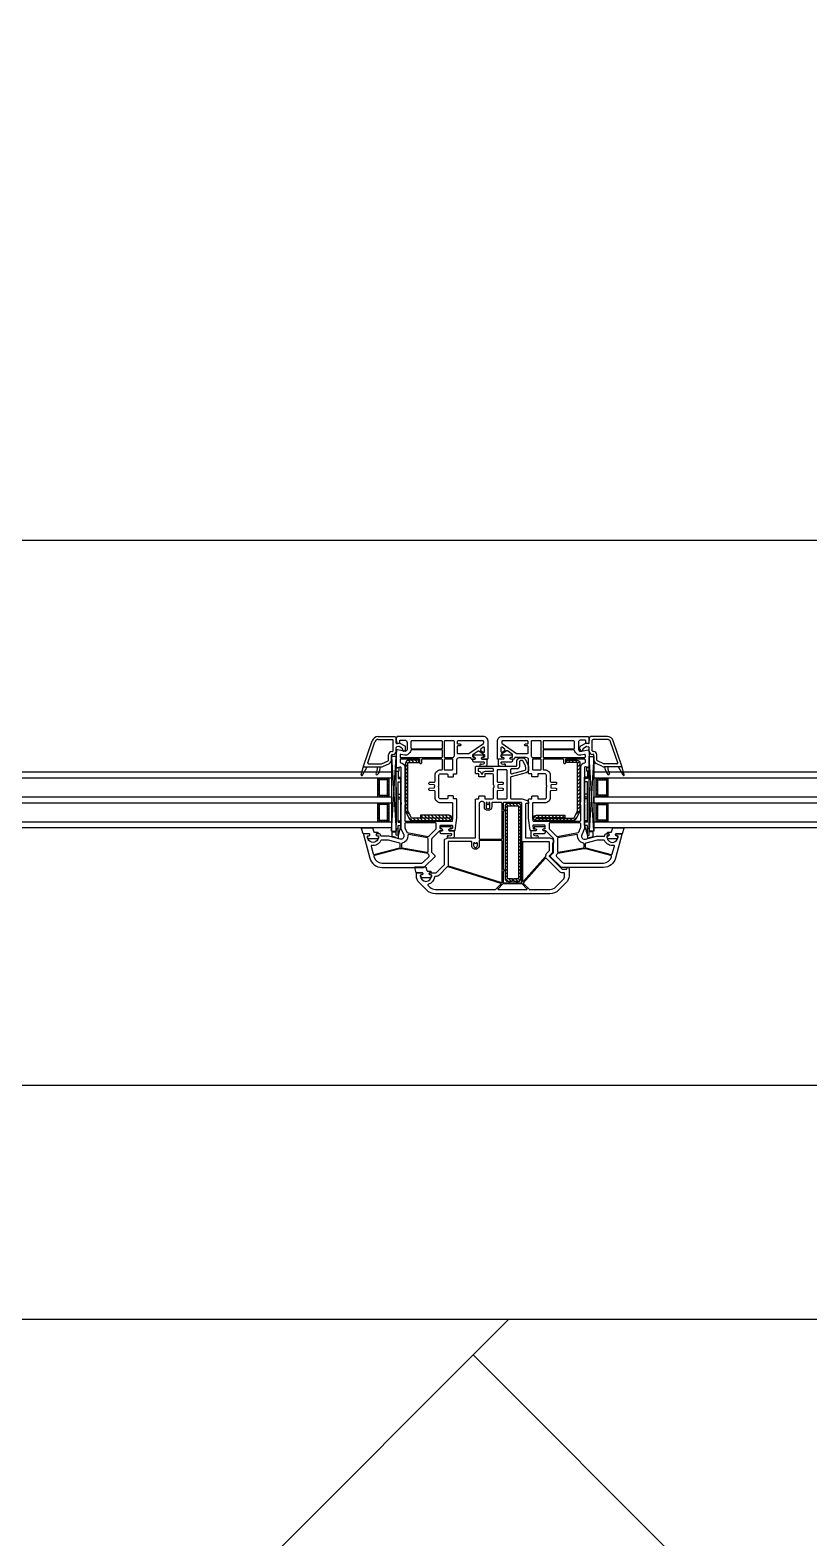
# Model space of a CAD drawing. Header units: millimetres. Extents: x 53645 to 137188, y 78097 to 135533.
# Drawn here: x 64921 to 65421, y 84562 to 85530 of the extents above; entities that cross this region are included whole.
import ezdxf

# ---------------------------------------------------------------- set-up
doc = ezdxf.new("R2010")
doc.units = ezdxf.units.MM
doc.layers.add('GP-POKRITIE1', color=7, linetype='Continuous', lineweight=9)

# ---------------------------------------------------------------- blocks, each defined once
blk = doc.blocks.new('3432')
at = {"color": 0}
for p, q in [((-13966.41, 354.9), (-13960.85, 371.29)), ((-13963.67, 357.06), (-13959.05, 370.68)), ((-13957.15, 372.1), (-13947.83, 372.1)), ((-13957.06, 374), (-13946.18, 374)), ((-13947.33, 364.9), (-13947.33, 371.6)), ((-13946.18, 374), (-13945.43, 373.25)), ((-13945.43, 369.96), (-13945.43, 373.25)), ((-13943.23, 369.75), (-13944.84, 369.47)), ((-13939.68, 367.7), (-13943.23, 369.75)), ((-13827.18, 367.7), (-13823.63, 369.75)), ((-13823.63, 369.75), (-13822.01, 369.47)), ((-13820.68, 374), (-13821.43, 373.25)), ((-13821.43, 369.96), (-13821.43, 373.25)), ((-13809.79, 374), (-13820.68, 374)), ((-13819.53, 364.9), (-13819.53, 371.6)), ((-13809.7, 372.1), (-13819.03, 372.1)), ((-13803.18, 357.06), (-13807.8, 370.68)), ((-13800.44, 354.9), (-13806, 371.29)), ((-13954.76, 356.45), (-13950.61, 358.47)), ((-13950.33, 358.92), (-13950.33, 362.3)), ((-13948.43, 358.92), (-13948.43, 362)), ((-13948.41, 313.17), (-13945.42, 361.18)), ((-13948.41, 361.18), (-13945.42, 313.17)), ((-13948.23, 364.4), (-13947.83, 364.4)), ((-13947.93, 362.5), (-13947.53, 362.5)), ((-13945.43, 364.6), (-13945.43, 366.91)), ((-13943.77, 367.62), (-13945.01, 367.4)), ((-13941.68, 366.55), (-13943.44, 367.56)), ((-13941.43, 365.65), (-13941.43, 366.11)), ((-13939.43, 365.65), (-13939.43, 367.27)), ((-13936.3, 357.33), (-13937.78, 358.8)), ((-13934.04, 357.33), (-13935.54, 358.83)), ((-13931.78, 357.33), (-13933.28, 358.83)), ((-13930.95, 358.76), (-13931.01, 358.83)), ((-13835.9, 358.76), (-13835.84, 358.83)), ((-13835.07, 357.33), (-13833.57, 358.83)), ((-13832.81, 357.33), (-13831.31, 358.83)), ((-13830.55, 357.33), (-13829.08, 358.8)), ((-13827.43, 365.65), (-13827.43, 367.27)), ((-13825.43, 365.65), (-13825.43, 366.11)), ((-13825.18, 366.55), (-13823.41, 367.56)), ((-13823.08, 367.62), (-13821.84, 367.4)), ((-13821.43, 364.6), (-13821.43, 366.91)), ((-13818.45, 313.17), (-13821.43, 361.18)), ((-13818.45, 361.18), (-13821.43, 313.17)), ((-13818.93, 362.5), (-13819.33, 362.5)), ((-13818.63, 364.4), (-13819.03, 364.4)), ((-13818.43, 358.92), (-13818.43, 362)), ((-13816.53, 358.92), (-13816.53, 362.3)), ((-13812.09, 356.45), (-13816.24, 358.47)), ((-13967.86, 349.5), (-13966.42, 354.88)), ((-13967.12, 349.2), (-13964.13, 354.5)), ((-13966.43, 354.8), (-13966.43, 354.8)), ((-13966.13, 354.5), (-13954.98, 354.5)), ((-13963.19, 356.4), (-13954.98, 356.4)), ((-13957.32, 354.32), (-13957.32, 354.5)), ((-13955.87, 352.48), (-13955.52, 354.5)), ((-13953.93, 354.74), (-13949.78, 356.76)), ((-13945.43, 353.61), (-13943.73, 354.07)), ((-13945.43, 310.65), (-13945.43, 353.61)), ((-13945.43, 351.67), (-13943.73, 351.67)), ((-13944.23, 351.67), (-13944.23, 346.97)), ((-13943.73, 354.07), (-13943.73, 351.67)), ((-13937.95, 354.45), (-13939.45, 355.95)), ((-13937.95, 352.19), (-13939.45, 353.69)), ((-13937.95, 349.92), (-13939.45, 351.42)), ((-13937.95, 347.66), (-13939.45, 349.16)), ((-13937.95, 356.71), (-13939.14, 357.9)), ((-13828.9, 356.71), (-13827.72, 357.9)), ((-13828.9, 354.45), (-13827.4, 355.95)), ((-13828.9, 352.19), (-13827.4, 353.69)), ((-13828.9, 349.92), (-13827.4, 351.42)), ((-13828.9, 347.66), (-13827.4, 349.16)), ((-13823.12, 354.07), (-13823.12, 351.67)), ((-13821.42, 353.61), (-13823.12, 354.07)), ((-13821.42, 351.67), (-13823.12, 351.67)), ((-13822.62, 351.67), (-13822.62, 346.97)), ((-13821.42, 310.65), (-13821.42, 353.61)), ((-13812.92, 354.74), (-13817.07, 356.76)), ((-13803.66, 356.4), (-13811.87, 356.4)), ((-13800.73, 354.5), (-13811.87, 354.5)), ((-13810.98, 352.48), (-13811.33, 354.5)), ((-13809.53, 354.32), (-13809.53, 354.5)), ((-13799.73, 349.2), (-13802.73, 354.5)), ((-13799, 349.5), (-13800.44, 354.88)), ((-13800.43, 354.8), (-13800.43, 354.8)), ((-13956.41, 347.28), (-13957.41, 347.28)), ((-13956.41, 346.28), (-13957.41, 346.28)), ((-13956.41, 346.28), (-13957.41, 346.28)), ((-13956.41, 345.28), (-13957.41, 345.28)), ((-13956.41, 344.28), (-13957.41, 344.28)), ((-13956.41, 343.28), (-13957.41, 343.28)), ((-13956.41, 342.28), (-13957.41, 342.28)), ((-13956.41, 341.28), (-13957.41, 341.28)), ((-13956.41, 340.28), (-13957.41, 340.28)), ((-13956.41, 339.28), (-13957.41, 339.28)), ((-13956.41, 346.28), (-13956.41, 347.28)), ((-13955.91, 347.28), (-13955.91, 346.28)), ((-13954.91, 347.28), (-13954.91, 346.28)), ((-13953.91, 347.28), (-13953.91, 346.28)), ((-13952.91, 347.28), (-13952.91, 346.28)), ((-13951.91, 347.28), (-13951.91, 346.28)), ((-13950.91, 347.28), (-13949.91, 347.28)), ((-13950.91, 346.28), (-13950.91, 347.28)), ((-13950.91, 346.28), (-13949.91, 346.28)), ((-13950.91, 346.28), (-13949.91, 346.28)), ((-13950.91, 345.28), (-13949.91, 345.28)), ((-13950.91, 344.28), (-13949.91, 344.28)), ((-13950.91, 343.28), (-13949.91, 343.28)), ((-13950.91, 342.28), (-13949.91, 342.28)), ((-13950.91, 341.28), (-13949.91, 341.28)), ((-13950.91, 340.28), (-13949.91, 340.28)), ((-13950.91, 339.28), (-13949.91, 339.28)), ((-13945.43, 341.2), (-13945.43, 317)), ((-13944.23, 347.97), (-13942.43, 347.97)), ((-13944.23, 346.97), (-13942.43, 346.97)), ((-13944.23, 344.97), (-13942.43, 344.97)), ((-13944.23, 318.97), (-13944.23, 344.97)), ((-13942.43, 316.97), (-13942.43, 347.97)), ((-13937.95, 345.4), (-13939.45, 346.9)), ((-13937.95, 343.13), (-13939.45, 344.63)), ((-13937.95, 340.87), (-13939.45, 342.37)), ((-13937.95, 338.61), (-13939.45, 340.11)), ((-13828.9, 345.4), (-13827.4, 346.9)), ((-13828.9, 343.13), (-13827.4, 344.63)), ((-13828.9, 340.87), (-13827.4, 342.37)), ((-13828.9, 338.61), (-13827.4, 340.11)), ((-13824.42, 316.97), (-13824.42, 347.97)), ((-13822.62, 347.97), (-13824.42, 347.97)), ((-13822.62, 346.97), (-13824.42, 346.97)), ((-13822.62, 344.97), (-13824.42, 344.97)), ((-13822.62, 318.97), (-13822.62, 344.97)), ((-13821.42, 341.2), (-13821.42, 317)), ((-13815.96, 347.28), (-13816.96, 347.28)), ((-13815.96, 346.28), (-13816.96, 346.28)), ((-13815.96, 346.28), (-13816.96, 346.28)), ((-13815.96, 345.28), (-13816.96, 345.28)), ((-13815.96, 344.28), (-13816.96, 344.28)), ((-13815.96, 343.28), (-13816.96, 343.28)), ((-13815.96, 342.28), (-13816.96, 342.28)), ((-13815.96, 341.28), (-13816.96, 341.28)), ((-13815.96, 340.28), (-13816.96, 340.28)), ((-13815.96, 339.28), (-13816.96, 339.28)), ((-13815.96, 346.28), (-13815.96, 347.28)), ((-13814.96, 347.28), (-13814.96, 346.28)), ((-13813.96, 347.28), (-13813.96, 346.28)), ((-13812.96, 347.28), (-13812.96, 346.28)), ((-13811.96, 347.28), (-13811.96, 346.28)), ((-13810.96, 347.28), (-13810.96, 346.28)), ((-13810.46, 347.28), (-13809.46, 347.28)), ((-13810.46, 346.28), (-13810.46, 347.28)), ((-13810.46, 346.28), (-13809.46, 346.28)), ((-13810.46, 346.28), (-13809.46, 346.28)), ((-13810.46, 345.28), (-13809.46, 345.28)), ((-13810.46, 344.28), (-13809.46, 344.28)), ((-13810.46, 343.28), (-13809.46, 343.28)), ((-13810.46, 342.28), (-13809.46, 342.28)), ((-13810.46, 341.28), (-13809.46, 341.28)), ((-13810.46, 340.28), (-13809.46, 340.28)), ((-13810.46, 339.28), (-13809.46, 339.28)), ((-13956.41, 338.28), (-13957.41, 338.28)), ((-13956.41, 337.28), (-13957.41, 337.28)), ((-13956.41, 336.28), (-13957.41, 336.28)), ((-13956.41, 331.28), (-13957.41, 331.28)), ((-13956.41, 330.28), (-13957.41, 330.28)), ((-13956.41, 330.28), (-13957.41, 330.28)), ((-13956.41, 329.28), (-13957.41, 329.28)), ((-13956.41, 336.28), (-13956.41, 335.28)), ((-13956.41, 330.28), (-13956.41, 331.28)), ((-13955.91, 336.28), (-13955.91, 335.28)), ((-13955.91, 331.28), (-13955.91, 330.28)), ((-13954.91, 336.28), (-13954.91, 335.28)), ((-13954.91, 331.28), (-13954.91, 330.28)), ((-13953.91, 336.28), (-13953.91, 335.28)), ((-13953.91, 331.28), (-13953.91, 330.28)), ((-13952.91, 336.28), (-13952.91, 335.28)), ((-13952.91, 331.28), (-13952.91, 330.28)), ((-13951.91, 336.28), (-13951.91, 335.28)), ((-13951.91, 331.28), (-13951.91, 330.28)), ((-13950.91, 338.28), (-13949.91, 338.28)), ((-13950.91, 337.28), (-13949.91, 337.28)), ((-13950.91, 336.28), (-13950.91, 335.28)), ((-13950.91, 336.28), (-13949.91, 336.28)), ((-13950.91, 331.28), (-13949.91, 331.28)), ((-13950.91, 330.28), (-13950.91, 331.28)), ((-13950.91, 330.28), (-13949.91, 330.28)), ((-13950.91, 330.28), (-13949.91, 330.28)), ((-13950.91, 329.28), (-13949.91, 329.28)), ((-13944.23, 336.97), (-13942.43, 336.97)), ((-13944.23, 334.97), (-13942.43, 334.97)), ((-13944.23, 333.97), (-13942.43, 333.97)), ((-13937.95, 336.35), (-13939.45, 337.85)), ((-13937.95, 334.08), (-13939.45, 335.58)), ((-13937.95, 331.82), (-13939.45, 333.32)), ((-13937.95, 329.56), (-13939.45, 331.06)), ((-13873.92, 327.95), (-13875.42, 329.45)), ((-13873.41, 329.56), (-13874.69, 330.84)), ((-13871.28, 329.56), (-13872.78, 331.06)), ((-13869.16, 329.56), (-13870.66, 331.06)), ((-13867.04, 329.56), (-13868.54, 331.06)), ((-13865.42, 327.93), (-13866.92, 329.43)), ((-13865.56, 330.2), (-13866.28, 330.91)), ((-13828.9, 336.35), (-13827.4, 337.85)), ((-13828.9, 334.08), (-13827.4, 335.58)), ((-13828.9, 331.82), (-13827.4, 333.32)), ((-13828.9, 329.56), (-13827.4, 331.06)), ((-13822.62, 336.97), (-13824.42, 336.97)), ((-13822.62, 334.97), (-13824.42, 334.97)), ((-13822.62, 333.97), (-13824.42, 333.97)), ((-13815.96, 338.28), (-13816.96, 338.28)), ((-13815.96, 337.28), (-13816.96, 337.28)), ((-13815.96, 336.28), (-13816.96, 336.28)), ((-13815.96, 331.28), (-13816.96, 331.28)), ((-13815.96, 330.28), (-13816.96, 330.28)), ((-13815.96, 330.28), (-13816.96, 330.28)), ((-13815.96, 329.28), (-13816.96, 329.28)), ((-13815.96, 336.28), (-13815.96, 335.28)), ((-13815.96, 330.28), (-13815.96, 331.28)), ((-13814.96, 336.28), (-13814.96, 335.28)), ((-13814.96, 331.28), (-13814.96, 330.28)), ((-13813.96, 336.28), (-13813.96, 335.28)), ((-13813.96, 331.28), (-13813.96, 330.28)), ((-13812.96, 336.28), (-13812.96, 335.28)), ((-13812.96, 331.28), (-13812.96, 330.28)), ((-13811.96, 336.28), (-13811.96, 335.28)), ((-13811.96, 331.28), (-13811.96, 330.28)), ((-13810.96, 336.28), (-13810.96, 335.28)), ((-13810.96, 331.28), (-13810.96, 330.28)), ((-13810.46, 338.28), (-13809.46, 338.28)), ((-13810.46, 337.28), (-13809.46, 337.28)), ((-13810.46, 336.28), (-13810.46, 335.28)), ((-13810.46, 336.28), (-13809.46, 336.28)), ((-13810.46, 331.28), (-13809.46, 331.28)), ((-13810.46, 330.28), (-13810.46, 331.28)), ((-13810.46, 330.28), (-13809.46, 330.28)), ((-13810.46, 330.28), (-13809.46, 330.28)), ((-13810.46, 329.28), (-13809.46, 329.28)), ((-13956.41, 328.28), (-13957.41, 328.28)), ((-13956.41, 327.28), (-13957.41, 327.28)), ((-13956.41, 326.28), (-13957.41, 326.28)), ((-13956.41, 325.28), (-13957.41, 325.28)), ((-13956.41, 324.28), (-13957.41, 324.28)), ((-13956.41, 323.28), (-13957.41, 323.28)), ((-13956.41, 322.28), (-13957.41, 322.28)), ((-13956.41, 321.28), (-13957.41, 321.28)), ((-13956.41, 320.28), (-13957.41, 320.28)), ((-13956.41, 320.28), (-13956.41, 319.28)), ((-13955.91, 320.28), (-13955.91, 319.28)), ((-13954.91, 320.28), (-13954.91, 319.28)), ((-13953.91, 320.28), (-13953.91, 319.28)), ((-13952.91, 320.28), (-13952.91, 319.28)), ((-13951.91, 320.28), (-13951.91, 319.28)), ((-13950.91, 328.28), (-13949.91, 328.28)), ((-13950.91, 327.28), (-13949.91, 327.28)), ((-13950.91, 326.28), (-13949.91, 326.28)), ((-13950.91, 325.28), (-13949.91, 325.28)), ((-13950.91, 324.28), (-13949.91, 324.28)), ((-13950.91, 323.28), (-13949.91, 323.28)), ((-13950.91, 322.28), (-13949.91, 322.28)), ((-13950.91, 321.28), (-13949.91, 321.28)), ((-13950.91, 320.28), (-13950.91, 319.28)), ((-13950.91, 320.28), (-13949.91, 320.28)), ((-13944.23, 319.97), (-13942.43, 319.97)), ((-13944.23, 318.97), (-13944.23, 319.57)), ((-13937.95, 327.3), (-13939.45, 328.8)), ((-13936.6, 323.68), (-13939.45, 326.53)), ((-13935.21, 320.03), (-13937.69, 322.51)), ((-13932.94, 320.03), (-13934.44, 321.53)), ((-13930.68, 320.03), (-13932.18, 321.53)), ((-13928.42, 320.03), (-13929.92, 321.53)), ((-13928, 321.87), (-13929.58, 323.45)), ((-13926.16, 320.03), (-13927.66, 321.53)), ((-13925.74, 321.87), (-13927.32, 323.45)), ((-13923.89, 320.03), (-13925.39, 321.53)), ((-13923.48, 321.87), (-13925.05, 323.45)), ((-13921.63, 320.03), (-13923.13, 321.53)), ((-13921.21, 321.87), (-13922.79, 323.45)), ((-13919.37, 320.03), (-13920.87, 321.53)), ((-13918.95, 321.87), (-13920.53, 323.45)), ((-13917.1, 320.03), (-13918.6, 321.53)), ((-13916.69, 321.87), (-13918.27, 323.45)), ((-13914.84, 320.03), (-13916.34, 321.53)), ((-13914.42, 321.87), (-13916, 323.45)), ((-13912.58, 320.03), (-13914.08, 321.53)), ((-13912.16, 321.87), (-13913.74, 323.45)), ((-13910.53, 320.24), (-13911.82, 321.53)), ((-13909.8, 321.78), (-13911.48, 323.45)), ((-13873.92, 325.82), (-13875.42, 327.32)), ((-13873.92, 323.7), (-13875.42, 325.2)), ((-13873.92, 321.58), (-13875.42, 323.08)), ((-13873.92, 319.46), (-13875.42, 320.96)), ((-13865.42, 325.81), (-13866.92, 327.31)), ((-13865.42, 323.69), (-13866.92, 325.19)), ((-13865.42, 321.57), (-13866.92, 323.07)), ((-13865.42, 319.45), (-13866.92, 320.95)), ((-13857.05, 321.78), (-13855.37, 323.45)), ((-13856.32, 320.24), (-13855.04, 321.53)), ((-13854.69, 321.87), (-13853.11, 323.45)), ((-13854.27, 320.03), (-13852.77, 321.53)), ((-13852.43, 321.87), (-13850.85, 323.45)), ((-13852.01, 320.03), (-13850.51, 321.53)), ((-13850.16, 321.87), (-13848.58, 323.45)), ((-13849.75, 320.03), (-13848.25, 321.53)), ((-13847.9, 321.87), (-13846.32, 323.45)), ((-13847.48, 320.03), (-13845.98, 321.53)), ((-13845.64, 321.87), (-13844.06, 323.45)), ((-13845.22, 320.03), (-13843.72, 321.53)), ((-13843.38, 321.87), (-13841.8, 323.45)), ((-13842.96, 320.03), (-13841.46, 321.53)), ((-13841.11, 321.87), (-13839.53, 323.45)), ((-13840.7, 320.03), (-13839.2, 321.53)), ((-13838.85, 321.87), (-13837.27, 323.45)), ((-13838.43, 320.03), (-13836.93, 321.53)), ((-13836.17, 320.03), (-13834.67, 321.53)), ((-13833.91, 320.03), (-13832.41, 321.53)), ((-13831.65, 320.03), (-13829.16, 322.51)), ((-13830.25, 323.68), (-13827.4, 326.53)), ((-13828.9, 327.3), (-13827.4, 328.8)), ((-13822.62, 319.97), (-13824.42, 319.97)), ((-13822.62, 318.97), (-13822.62, 319.57)), ((-13815.96, 328.28), (-13816.96, 328.28)), ((-13815.96, 327.28), (-13816.96, 327.28)), ((-13815.96, 326.28), (-13816.96, 326.28)), ((-13815.96, 325.28), (-13816.96, 325.28)), ((-13815.96, 324.28), (-13816.96, 324.28)), ((-13815.96, 323.28), (-13816.96, 323.28)), ((-13815.96, 322.28), (-13816.96, 322.28)), ((-13815.96, 321.28), (-13816.96, 321.28)), ((-13815.96, 320.28), (-13816.96, 320.28)), ((-13815.96, 320.28), (-13815.96, 319.28)), ((-13814.96, 320.28), (-13814.96, 319.28)), ((-13813.96, 320.28), (-13813.96, 319.28)), ((-13812.96, 320.28), (-13812.96, 319.28)), ((-13811.96, 320.28), (-13811.96, 319.28)), ((-13810.96, 320.28), (-13810.96, 319.28)), ((-13810.46, 328.28), (-13809.46, 328.28)), ((-13810.46, 327.28), (-13809.46, 327.28)), ((-13810.46, 326.28), (-13809.46, 326.28)), ((-13810.46, 325.28), (-13809.46, 325.28)), ((-13810.46, 324.28), (-13809.46, 324.28)), ((-13810.46, 323.28), (-13809.46, 323.28)), ((-13810.46, 322.28), (-13809.46, 322.28)), ((-13810.46, 321.28), (-13809.46, 321.28)), ((-13810.46, 320.28), (-13810.46, 319.28)), ((-13810.46, 320.28), (-13809.46, 320.28)), ((-13947.99, 309.82), (-13947.99, 312.87)), ((-13947.99, 312.87), (-13945.42, 312.87)), ((-13945.42, 309.14), (-13947.99, 309.82)), ((-13945.43, 314.97), (-13944.23, 314.97)), ((-13944.23, 310.37), (-13945.43, 310.65)), ((-13944.23, 318.97), (-13942.43, 318.97)), ((-13944.23, 310.37), (-13944.23, 316.97)), ((-13944.23, 316.97), (-13942.43, 316.97)), ((-13942.43, 316.97), (-13944.23, 310.37)), ((-13944.23, 310.65), (-13944.23, 316.97)), ((-13944.22, 310.39), (-13944.22, 308.52)), ((-13873.92, 317.34), (-13875.42, 318.84)), ((-13873.92, 315.22), (-13875.42, 316.72)), ((-13873.92, 313.1), (-13875.42, 314.6)), ((-13873.92, 310.98), (-13875.42, 312.48)), ((-13873.92, 308.85), (-13875.42, 310.35)), ((-13865.42, 317.32), (-13866.92, 318.82)), ((-13865.42, 315.2), (-13866.92, 316.7)), ((-13865.42, 313.08), (-13866.92, 314.58)), ((-13865.42, 310.96), (-13866.92, 312.46)), ((-13865.42, 308.84), (-13866.92, 310.34)), ((-13822.62, 318.97), (-13824.42, 318.97)), ((-13824.42, 316.97), (-13822.62, 310.37)), ((-13822.62, 316.97), (-13824.42, 316.97)), ((-13822.63, 310.39), (-13822.63, 308.52)), ((-13822.62, 310.65), (-13822.62, 316.97)), ((-13822.62, 310.37), (-13822.62, 316.97)), ((-13821.42, 314.97), (-13822.62, 314.97)), ((-13822.62, 310.37), (-13821.42, 310.65)), ((-13818.86, 312.87), (-13821.43, 312.87)), ((-13821.43, 309.14), (-13818.86, 309.82)), ((-13818.86, 309.82), (-13818.86, 312.87)), ((-13945.42, 308.85), (-13945.42, 309.14)), ((-13944.22, 308.52), (-13945.42, 308.85)), ((-13873.92, 306.73), (-13875.42, 308.23)), ((-13873.92, 304.61), (-13875.42, 306.11)), ((-13873.92, 302.49), (-13875.42, 303.99)), ((-13873.92, 300.37), (-13875.42, 301.87)), ((-13865.42, 306.72), (-13866.92, 308.22)), ((-13865.42, 304.6), (-13866.92, 306.1)), ((-13865.42, 302.48), (-13866.92, 303.98)), ((-13865.42, 300.35), (-13866.92, 301.85)), ((-13822.63, 308.52), (-13821.43, 308.85)), ((-13821.43, 308.85), (-13821.43, 309.14)), ((-13873.92, 298.25), (-13875.42, 299.75)), ((-13873.92, 296.13), (-13875.42, 297.63)), ((-13873.92, 294.01), (-13875.42, 295.51)), ((-13873.92, 291.88), (-13875.42, 293.38)), ((-13873.92, 289.76), (-13875.42, 291.26)), ((-13865.42, 298.23), (-13866.92, 299.73)), ((-13865.42, 296.11), (-13866.92, 297.61)), ((-13865.42, 293.99), (-13866.92, 295.49)), ((-13865.42, 291.87), (-13866.92, 293.37)), ((-13865.42, 289.75), (-13866.92, 291.25)), ((-13873.92, 287.64), (-13875.42, 289.14)), ((-13873.92, 285.52), (-13875.42, 287.02)), ((-13873.92, 283.4), (-13875.42, 284.9)), ((-13873.7, 281.06), (-13875.42, 282.78)), ((-13871.58, 281.06), (-13873.08, 282.56)), ((-13870.67, 282.27), (-13870.95, 282.56)), ((-13869.45, 281.06), (-13870.17, 281.77)), ((-13867.33, 281.06), (-13868.83, 282.56)), ((-13865.42, 287.63), (-13866.92, 289.13)), ((-13865.42, 285.51), (-13866.92, 287.01)), ((-13865.42, 283.38), (-13866.92, 284.88)), ((-13865.76, 281.6), (-13866.92, 282.76))]:
    blk.add_line(p, q, dxfattribs=at)
for points in [[(-15180.45, 500), (-13180.43, 500), (-13180.43, 150), (-15180.45, 150)], [(-13948.41, 315.18), (-13948.41, 313.17), (-13945.42, 313.17), (-13945.42, 361.18), (-13948.41, 361.18)], [(-13818.45, 315.18), (-13818.45, 313.17), (-13821.43, 313.17), (-13821.43, 361.18), (-13818.45, 361.18)], [(-13948.43, 347.28), (-15080.47, 347.28), (-15080.47, 351.28), (-13948.43, 351.28)], [(-13280.43, 347.28), (-13818.45, 347.28), (-13818.45, 351.28), (-13280.43, 351.28)], [(-13949.91, 347.28), (-13957.41, 347.28), (-13957.41, 335.28), (-13949.91, 335.28)], [(-13950.91, 346.28), (-13956.41, 346.28), (-13956.41, 336.28), (-13950.91, 336.28)], [(-13816.96, 347.28), (-13809.46, 347.28), (-13809.46, 335.28), (-13816.96, 335.28)], [(-13815.96, 346.28), (-13810.46, 346.28), (-13810.46, 336.28), (-13815.96, 336.28)], [(-13948.43, 331.28), (-15080.47, 331.28), (-15080.47, 335.28), (-13948.43, 335.28)], [(-13949.91, 331.28), (-13957.41, 331.28), (-13957.41, 319.28), (-13949.91, 319.28)], [(-13950.91, 330.28), (-13956.41, 330.28), (-13956.41, 320.28), (-13950.91, 320.28)], [(-13280.43, 331.28), (-13818.45, 331.28), (-13818.45, 335.28), (-13280.43, 335.28)], [(-13816.96, 331.28), (-13809.46, 331.28), (-13809.46, 319.28), (-13816.96, 319.28)], [(-13815.96, 330.28), (-13810.46, 330.28), (-13810.46, 320.28), (-13815.96, 320.28)], [(-13948.42, 315.28), (-15080.47, 315.28), (-15080.47, 319.28), (-13948.42, 319.28)], [(-13280.42, 315.28), (-13818.44, 315.28), (-13818.44, 319.28), (-13280.43, 319.28)]]:
    blk.add_lwpolyline(points, close=True, dxfattribs=at)
for points in [[(-13944.68, 374), (-13945.43, 373.25), (-13945.43, 372.75), (-13945.24, 369.97, 0.446275), (-13944.65, 369.51), (-13943.54, 369.7, 0.36397), (-13943.13, 370.2), (-13943.13, 371.2, -0.414214), (-13942.63, 371.7), (-13939.93, 371.7, -0.414214), (-13938.43, 370.2), (-13938.43, 365.43), (-13939.43, 364.43), (-13944.65, 365.49, 0.454146), (-13945.24, 365.03), (-13945.42, 362.41, 0.016582), (-13945.43, 362.21), (-13945.43, 354.3, 0.493145), (-13945.05, 354.01), (-13943.05, 354.54, -0.493145), (-13942.43, 354.06), (-13942.43, 331.71, 0.201513), (-13942.28, 331.36, -0.420084), (-13942.28, 330.64, 0.201513), (-13942.43, 330.29), (-13942.43, 315), (-13940.59, 310.8, -0.628383), (-13942.94, 308.07), (-13950.15, 310), (-13954.93, 310, -0.414214), (-13955.43, 310.5, 0.414214), (-13956.43, 311.5), (-13958.07, 311.5), (-13958.24, 311.2, 0.57735), (-13957.73, 310.3), (-13957.29, 310.3, -0.38517), (-13956.79, 309.85, -1.105542), (-13963.76, 309.85, -0.38517), (-13963.26, 310.3), (-13962.83, 310.3, 0.57735), (-13962.31, 311.2), (-13962.48, 311.5), (-13966.13, 311.5, 0.493145), (-13966.42, 311.12), (-13962.34, 295.93, 0.339454), (-13954.62, 290), (-13927.84, 290, 0.198912), (-13927.13, 290.29), (-13920.57, 296.85, 0.414214), (-13920.57, 297.56), (-13922.28, 299.27, -0.198912), (-13922.43, 299.62), (-13922.43, 308.29, -0.198912), (-13922.28, 308.65), (-13917.57, 313.35, -0.198912), (-13917.22, 313.5), (-13915.78, 313.5), (-13915.61, 313.8, 0.57735), (-13916.13, 314.7), (-13916.63, 314.7, -0.414214), (-13917.13, 315.2), (-13917.13, 316.6, -0.414214), (-13916.63, 317.1), (-13909.64, 317.1, -0.455633), (-13909.14, 316.53), (-13909.34, 315.13, -0.373972), (-13909.83, 314.7), (-13911.03, 314.7, 0.57735), (-13911.54, 313.8), (-13911.37, 313.5), (-13907.98, 313.5, 0.373885), (-13907.49, 313.93), (-13906.43, 321.5), (-13906.43, 333.6, 0.414214), (-13906.73, 333.9), (-13908.33, 333.9, -0.414214), (-13908.63, 334.2), (-13908.63, 335.6, 0.414214), (-13908.93, 335.9), (-13912.03, 335.9, 0.414214), (-13912.33, 335.6), (-13912.33, 334.4, -0.414214), (-13912.83, 333.9), (-13916.93, 333.9, -0.414214), (-13917.93, 334.9), (-13917.93, 341.29, 0.201513), (-13918.08, 341.64, -0.420084), (-13918.08, 342.36, 0.201513), (-13917.93, 342.71), (-13917.93, 349.1, -0.414214), (-13916.93, 350.1), (-13912.83, 350.1, -0.414214), (-13912.33, 349.6), (-13912.33, 348.4, 0.414214), (-13912.03, 348.1), (-13908.93, 348.1, 0.414214), (-13908.63, 348.4), (-13908.63, 349.8, -0.414214), (-13908.33, 350.1), (-13906.73, 350.1, 0.414214), (-13906.43, 350.4), (-13906.43, 359, -0.414214), (-13904.93, 360.5), (-13897.93, 360.5, -0.414214), (-13897.43, 360, 0.414214), (-13896.93, 359.5), (-13894.78, 359.5), (-13894.61, 359.8, 0.57735), (-13895.13, 360.7), (-13895.63, 360.7, -0.414214), (-13896.13, 361.2), (-13896.13, 362.17, -0.244698), (-13895.91, 362.58), (-13892.86, 364.72, -0.315299), (-13892.29, 364.72), (-13888.94, 362.37, -0.244698), (-13888.73, 361.96), (-13888.73, 361.2, -0.414214), (-13889.23, 360.7), (-13890.03, 360.7, 0.57735), (-13890.54, 359.8), (-13890.37, 359.5), (-13886.73, 359.5, 0.414214), (-13886.43, 359.8), (-13886.43, 371, 0.414214), (-13889.43, 374)], [(-13935.43, 371.2, 0.414214), (-13935.93, 370.7), (-13935.93, 366.7, 0.414214), (-13935.43, 366.2), (-13916.23, 366.2, 0.414214), (-13915.73, 366.7), (-13915.73, 370.7, 0.414214), (-13916.23, 371.2)], [(-13914.13, 371.2, 0.414214), (-13914.63, 370.7), (-13914.63, 361, 0.414214), (-13914.13, 360.5), (-13908.96, 360.5, 0.284915), (-13908.51, 360.78, -0.045769), (-13908.13, 361.4, 0.162278), (-13908.03, 361.7), (-13908.03, 370.7, 0.414214), (-13908.53, 371.2)], [(-13905.73, 371.2, 0.414214), (-13906.23, 370.7), (-13906.23, 369.7, 0.414214), (-13905.73, 369.2), (-13904.43, 369.2, -0.414214), (-13903.93, 368.7), (-13903.93, 368.5, -0.414214), (-13904.43, 368), (-13905.73, 368, 0.414214), (-13906.23, 367.5), (-13906.23, 363.49, 0.436376), (-13905.69, 362.99, -0.01877), (-13905.43, 363), (-13898.96, 363, 0.153915), (-13898.67, 363.09), (-13889.44, 369.56, 0.244698), (-13889.23, 369.97), (-13889.23, 370.7, 0.414214), (-13889.73, 371.2)], [(-13822.18, 374), (-13821.43, 373.25), (-13821.43, 372.75), (-13821.61, 369.97, -0.446275), (-13822.2, 369.51), (-13823.31, 369.7, -0.36397), (-13823.73, 370.2), (-13823.73, 371.2, 0.414214), (-13824.23, 371.7), (-13826.93, 371.7, 0.414214), (-13828.43, 370.2), (-13828.43, 365.43), (-13827.43, 364.43), (-13822.21, 365.49, -0.454146), (-13821.61, 365.03), (-13821.43, 362.41, -0.016582), (-13821.43, 362.21), (-13821.43, 354.3, -0.493145), (-13821.8, 354.01), (-13823.8, 354.54, 0.493145), (-13824.43, 354.06), (-13824.43, 331.71, -0.201513), (-13824.58, 331.36, 0.420084), (-13824.58, 330.64, -0.201513), (-13824.43, 330.29), (-13824.43, 315), (-13826.26, 310.8, 0.628383), (-13823.91, 308.07), (-13816.7, 310), (-13811.93, 310, 0.414214), (-13811.43, 310.5, -0.414214), (-13810.43, 311.5), (-13808.78, 311.5), (-13808.61, 311.2, -0.57735), (-13809.13, 310.3), (-13809.56, 310.3, 0.38517), (-13810.06, 309.85, 1.105542), (-13803.09, 309.85, 0.38517), (-13803.59, 310.3), (-13804.03, 310.3, -0.57735), (-13804.55, 311.2), (-13804.37, 311.5), (-13800.73, 311.5, -0.493145), (-13800.44, 311.12), (-13804.51, 295.93, -0.339454), (-13812.23, 290), (-13839.01, 290, -0.198912), (-13839.72, 290.29), (-13846.28, 296.85, -0.414214), (-13846.28, 297.56), (-13844.57, 299.27, 0.198912), (-13844.43, 299.62), (-13844.43, 308.29, 0.198912), (-13844.57, 308.65), (-13849.28, 313.35, 0.198912), (-13849.63, 313.5), (-13851.07, 313.5), (-13851.25, 313.8, -0.57735), (-13850.73, 314.7), (-13850.23, 314.7, 0.414214), (-13849.73, 315.2), (-13849.73, 316.6, 0.414214), (-13850.23, 317.1), (-13857.21, 317.1, 0.455633), (-13857.71, 316.53), (-13857.51, 315.13, 0.373972), (-13857.02, 314.7), (-13855.83, 314.7, -0.57735), (-13855.31, 313.8), (-13855.48, 313.5), (-13858.87, 313.5, -0.373885), (-13859.36, 313.93), (-13860.43, 321.5), (-13860.43, 333.6, -0.414214), (-13860.13, 333.9), (-13858.53, 333.9, 0.414214), (-13858.23, 334.2), (-13858.23, 335.6, -0.414214), (-13857.93, 335.9), (-13854.83, 335.9, -0.414214), (-13854.53, 335.6), (-13854.53, 334.4, 0.414214), (-13854.03, 333.9), (-13849.93, 333.9, 0.414214), (-13848.93, 334.9), (-13848.93, 341.29, -0.201513), (-13848.78, 341.64, 0.420084), (-13848.78, 342.36, -0.201513), (-13848.93, 342.71), (-13848.93, 349.1, 0.414214), (-13849.93, 350.1), (-13854.03, 350.1, 0.414214), (-13854.53, 349.6), (-13854.53, 348.4, -0.414214), (-13854.83, 348.1), (-13857.93, 348.1, -0.414214), (-13858.23, 348.4), (-13858.23, 349.8, 0.414214), (-13858.53, 350.1), (-13860.13, 350.1, -0.414214), (-13860.43, 350.4), (-13860.43, 359, 0.414214), (-13861.93, 360.5), (-13868.93, 360.5, 0.414214), (-13869.43, 360, -0.414214), (-13869.93, 359.5), (-13872.07, 359.5), (-13872.25, 359.8, -0.57735), (-13871.73, 360.7), (-13871.23, 360.7, 0.414214), (-13870.73, 361.2), (-13870.73, 362.17, 0.244698), (-13870.94, 362.58), (-13873.99, 364.72, 0.315299), (-13874.56, 364.72), (-13877.91, 362.37, 0.244698), (-13878.13, 361.96), (-13878.13, 361.2, 0.414214), (-13877.63, 360.7), (-13876.83, 360.7, -0.57735), (-13876.31, 359.8), (-13876.48, 359.5), (-13880.13, 359.5, -0.414214), (-13880.43, 359.8), (-13880.43, 371, -0.414214), (-13877.43, 374)], [(-13877.13, 371.2, 0.414214), (-13877.63, 370.7), (-13877.63, 369.97, 0.244698), (-13877.41, 369.56), (-13868.18, 363.09, 0.153915), (-13867.89, 363), (-13861.43, 363, -0.01877), (-13861.16, 362.99, 0.436376), (-13860.63, 363.49), (-13860.63, 367.5, 0.414214), (-13861.13, 368), (-13862.43, 368, -0.414214), (-13862.93, 368.5), (-13862.93, 368.7, -0.414214), (-13862.43, 369.2), (-13861.13, 369.2, 0.414214), (-13860.63, 369.7), (-13860.63, 370.7, 0.414214), (-13861.13, 371.2)], [(-13858.33, 371.2, 0.414214), (-13858.83, 370.7), (-13858.83, 361.7, 0.162278), (-13858.73, 361.4, -0.045769), (-13858.34, 360.78, 0.284915), (-13857.89, 360.5), (-13852.73, 360.5, 0.414214), (-13852.23, 361), (-13852.23, 370.7, 0.414214), (-13852.73, 371.2)], [(-13850.63, 371.2, 0.414214), (-13851.13, 370.7), (-13851.13, 366.7, 0.414214), (-13850.63, 366.2), (-13831.43, 366.2, 0.414214), (-13830.93, 366.7), (-13830.93, 370.7, 0.414214), (-13831.43, 371.2)], [(-13935.46, 365.5, 0.372896), (-13935.95, 365.07, -0.161969), (-13936.66, 363.66), (-13937.66, 362.66, -0.251647), (-13939.92, 361.98), (-13942.33, 362.47, 0.4743), (-13942.93, 361.98), (-13942.93, 361, 0.414214), (-13942.43, 360.5), (-13916.23, 360.5, 0.414214), (-13915.73, 361), (-13915.73, 365, 0.414214), (-13916.23, 365.5)], [(-13928.63, 359.4, 0.414214), (-13929.13, 358.9), (-13929.13, 356.9, -1), (-13930.13, 356.9), (-13930.13, 358.9, 0.414214), (-13930.63, 359.4), (-13942.43, 359.4, 0.414214), (-13942.93, 358.9), (-13942.93, 357.61, 0.387795), (-13942.47, 357.11, -0.387795), (-13939.93, 354.32), (-13939.93, 332.31, -0.229416), (-13939.93, 329.69), (-13939.93, 320.1, 0.414214), (-13939.43, 319.6), (-13909.65, 319.6, 0.373972), (-13909.16, 320.03), (-13908.93, 321.64, 0.034844), (-13908.93, 321.71), (-13908.93, 330.9, 0.414214), (-13909.43, 331.4), (-13916.93, 331.4, -0.414214), (-13920.43, 334.9), (-13920.43, 338.72, 0.39896), (-13920.9, 339.22), (-13923.95, 339.38, -0.39896), (-13924.43, 339.87), (-13924.43, 340.31, -0.39896), (-13923.95, 340.8), (-13921.16, 340.95, 0.442836), (-13920.69, 341.52, -0.074681), (-13920.69, 342.48, 0.442836), (-13921.16, 343.05), (-13923.95, 343.2, -0.39896), (-13924.43, 343.69), (-13924.43, 344.13, -0.39896), (-13923.95, 344.62), (-13920.9, 344.78, 0.39896), (-13920.43, 345.28), (-13920.43, 349.1, -0.414214), (-13916.93, 352.6), (-13916.23, 352.6, 0.414214), (-13915.73, 353.1), (-13915.73, 358.9, 0.414214), (-13916.23, 359.4)], [(-13939.45, 356.83), (-13939.45, 326.5, 0.116434), (-13939.24, 325.61), (-13937, 321.13, 0.284079), (-13935.21, 320.03), (-13911.3, 320.03, 0.414214), (-13909.8, 321.53), (-13909.8, 321.95, 0.414214), (-13911.3, 323.45), (-13929.8, 323.45), (-13929.8, 321.87), (-13911.21, 321.87, -0.940252), (-13911.18, 321.53), (-13935.08, 321.53, -0.228035), (-13935.66, 321.81), (-13937.89, 326.28, -0.116434), (-13937.95, 326.5), (-13937.95, 356.83, -0.414214), (-13937.45, 357.33), (-13930.95, 357.33), (-13930.95, 358.83), (-13937.45, 358.83, 0.414214)], [(-13894.43, 309.5), (-13894.43, 333.6, -0.414214), (-13894.13, 333.9), (-13892.53, 333.9, 0.414214), (-13892.23, 334.2), (-13892.23, 335.6, -0.414214), (-13891.93, 335.9), (-13888.83, 335.9, -0.414214), (-13888.53, 335.6), (-13888.53, 334.4, 0.414214), (-13888.03, 333.9), (-13883.93, 333.9, 0.414214), (-13882.93, 334.9), (-13882.93, 340.88, -0.213422), (-13882.76, 341.25, 0.447214), (-13882.76, 342.75, -0.213422), (-13882.93, 343.12), (-13882.93, 349.1, 0.414214), (-13883.93, 350.1), (-13888.03, 350.1, 0.414214), (-13888.53, 349.6), (-13888.53, 348.4, -0.414214), (-13888.83, 348.1), (-13891.93, 348.1, -0.414214), (-13892.23, 348.4), (-13892.23, 349.8, 0.414214), (-13892.53, 350.1), (-13894.13, 350.1, -0.414214), (-13894.43, 350.4), (-13894.43, 354.5, -0.414214), (-13893.93, 355), (-13868.43, 355, 0.414214), (-13867.93, 355.5), (-13867.93, 358.3, -0.414214), (-13865.93, 360.3), (-13864.19, 360.3, -0.290275), (-13862.38, 359.15), (-13860.62, 355.41, -0.110636), (-13860.43, 354.55), (-13860.43, 352.72, -0.339454), (-13861.91, 350.78), (-13871.55, 348.2, 0.339454), (-13871.93, 347.72), (-13871.93, 334.4, 0.414214), (-13871.43, 333.9), (-13864.46, 333.9), (-13861.91, 333.22, -0.339454), (-13860.43, 331.28), (-13860.43, 331.2, -0.414214), (-13860.73, 330.9), (-13861.93, 330.9, 0.414214), (-13862.43, 330.4), (-13862.43, 309.5, 0.414214), (-13861.93, 309), (-13847.02, 309, -0.095415), (-13846.84, 308.96), (-13844.74, 308.13, -0.306678), (-13844.43, 307.66), (-13844.43, 306, -0.414214), (-13844.93, 305.5), (-13844.93, 299.83, -0.198912), (-13845.07, 299.48), (-13847.06, 297.49, 0.414214), (-13847.06, 297.07), (-13838.94, 288.95, 0.198912), (-13838.58, 288.8), (-13836.42, 288.8, 0.402551), (-13835.92, 289.28, -0.980206), (-13834.43, 289.25), (-13834.43, 284.49, -0.198912), (-13836.18, 280.24), (-13841.08, 275.34, -0.198912), (-13846.74, 273), (-13920.11, 273, -0.198912), (-13925.77, 275.34), (-13930.67, 280.24, -0.198912), (-13932.43, 284.49), (-13932.43, 286.2, -0.416494), (-13932.13, 286.5), (-13928.48, 286.5), (-13928.31, 286.2, -0.57735), (-13928.83, 285.3), (-13929.28, 285.3, 0.414214), (-13929.78, 284.8), (-13929.78, 284.5, 1), (-13922.78, 284.5), (-13922.78, 284.8, 0.414214), (-13923.28, 285.3), (-13923.73, 285.3, -0.57735), (-13924.24, 286.2), (-13924.07, 286.5), (-13919.83, 286.5, 0.198912), (-13919.48, 286.65), (-13914.57, 291.55, 0.198912), (-13914.43, 291.91), (-13914.43, 307.66, -0.306678), (-13914.11, 308.13), (-13912.01, 308.96, -0.095415), (-13911.83, 309), (-13894.93, 309, 0.414214)], [(-13914.13, 359.4, 0.414214), (-13914.63, 358.9), (-13914.63, 353.1, 0.414214), (-13914.13, 352.6), (-13909.43, 352.6, 0.414214), (-13908.93, 353.1), (-13908.93, 358.9, 0.414214), (-13909.43, 359.4)], [(-13889.56, 360.68, 0.414214), (-13889.06, 361.18, 0.054959), (-13889.14, 361.94, 0.351258), (-13889.34, 362.1), (-13895.78, 362.1, 0.351258), (-13895.98, 361.94, 0.054959), (-13896.06, 361.18, 0.414214), (-13895.56, 360.68), (-13895.11, 360.68, -0.57735), (-13894.59, 359.78), (-13894.76, 359.48), (-13896.23, 359.48, 0.414214), (-13896.43, 359.28), (-13896.43, 358.81, 0.407864), (-13895.45, 357.81), (-13889.24, 357.68, -0.433601), (-13888.85, 357.24), (-13888.88, 356.92, -0.363714), (-13889.6, 356.19), (-13890.57, 356.11, -0.169782), (-13890.76, 356.16, 1.241435), (-13891.21, 354.99), (-13888.12, 354.99, 0.414214), (-13886.92, 356.19), (-13886.92, 359.18, 0.414214), (-13887.22, 359.48), (-13890.36, 359.48), (-13890.53, 359.78, -0.57735), (-13890.01, 360.68)], [(-13891.12, 365.94, 0.520567), (-13891.12, 365.12), (-13889.51, 363.99, 0.606815), (-13888.73, 364.4), (-13888.73, 366.65, 0.606815), (-13889.51, 367.06)], [(-13876.84, 360.68, -0.57735), (-13876.32, 359.78), (-13876.49, 359.48), (-13879.63, 359.48, 0.414214), (-13879.93, 359.18), (-13879.93, 356.19, 0.414214), (-13878.73, 354.99), (-13875.64, 354.99, 1.241435), (-13876.09, 356.16, -0.169782), (-13876.28, 356.11), (-13877.25, 356.19, -0.363714), (-13877.98, 356.92), (-13878, 357.24, -0.433601), (-13877.61, 357.68), (-13871.4, 357.81, 0.407864), (-13870.42, 358.81), (-13870.42, 359.28, 0.414214), (-13870.62, 359.48), (-13872.09, 359.48), (-13872.26, 359.78, -0.57735), (-13871.74, 360.68), (-13871.29, 360.68, 0.414214), (-13870.79, 361.18, 0.054959), (-13870.87, 361.94, 0.351258), (-13871.07, 362.1), (-13877.51, 362.1, 0.351258), (-13877.71, 361.94, 0.054959), (-13877.79, 361.18, 0.414214), (-13877.29, 360.68)], [(-13877.34, 367.06, 0.606815), (-13878.13, 366.65), (-13878.13, 364.4, 0.606815), (-13877.34, 363.99), (-13875.73, 365.12, 0.520567), (-13875.73, 365.94)], [(-13871.93, 350.62, 0.493145), (-13871.3, 350.13), (-13862.6, 352.46, 0.339454), (-13862.23, 352.95), (-13862.23, 354.15, 0.110636), (-13862.42, 355), (-13863.93, 358.21, 0.290275), (-13864.38, 358.5), (-13865.63, 358.5, 0.414214), (-13866.13, 358), (-13866.13, 355.2, -0.414214), (-13868.13, 353.2), (-13871.43, 353.2, 0.414214), (-13871.93, 352.7)], [(-13857.43, 359.4, 0.414214), (-13857.93, 358.9), (-13857.93, 353.1, 0.414214), (-13857.43, 352.6), (-13852.73, 352.6, 0.414214), (-13852.23, 353.1), (-13852.23, 358.9, 0.414214), (-13852.73, 359.4)], [(-13850.63, 359.4, 0.414214), (-13851.13, 358.9), (-13851.13, 353.1, 0.414214), (-13850.63, 352.6), (-13849.93, 352.6, -0.414214), (-13846.43, 349.1), (-13846.43, 345.28, 0.39896), (-13845.95, 344.78), (-13842.9, 344.62, -0.39896), (-13842.43, 344.13), (-13842.43, 343.69, -0.39896), (-13842.9, 343.2), (-13845.69, 343.05, 0.442836), (-13846.16, 342.48, -0.074681), (-13846.16, 341.52, 0.442836), (-13845.69, 340.95), (-13842.9, 340.8, -0.39896), (-13842.43, 340.31), (-13842.43, 339.87, -0.39896), (-13842.9, 339.38), (-13845.95, 339.22, 0.39896), (-13846.43, 338.72), (-13846.43, 334.9, -0.414214), (-13849.93, 331.4), (-13857.43, 331.4, 0.414214), (-13857.93, 330.9), (-13857.93, 321.71, 0.034844), (-13857.92, 321.64), (-13857.7, 320.03, 0.373972), (-13857.2, 319.6), (-13827.43, 319.6, 0.414214), (-13826.93, 320.1), (-13826.93, 329.69, -0.229416), (-13826.93, 332.31), (-13826.93, 354.32, -0.387795), (-13824.38, 357.11, 0.387795), (-13823.93, 357.61), (-13823.93, 358.9, 0.414214), (-13824.43, 359.4), (-13836.23, 359.4, 0.414214), (-13836.73, 358.9), (-13836.73, 356.9, -1), (-13837.73, 356.9), (-13837.73, 358.9, 0.414214), (-13838.23, 359.4)], [(-13827.4, 356.83), (-13827.4, 326.5, -0.116434), (-13827.62, 325.61), (-13829.85, 321.13, -0.284079), (-13831.64, 320.03), (-13855.55, 320.03, -0.414214), (-13857.05, 321.53), (-13857.05, 321.95, -0.414214), (-13855.55, 323.45), (-13837.05, 323.45), (-13837.05, 321.87), (-13855.65, 321.87, 0.940252), (-13855.67, 321.53), (-13831.77, 321.53, 0.228035), (-13831.19, 321.81), (-13828.96, 326.28, 0.116434), (-13828.9, 326.5), (-13828.9, 356.83, 0.414214), (-13829.4, 357.33), (-13835.9, 357.33), (-13835.9, 358.83), (-13829.4, 358.83, -0.414214)], [(-13850.63, 365.5, 0.414214), (-13851.13, 365), (-13851.13, 361, 0.414214), (-13850.63, 360.5), (-13824.43, 360.5, 0.414214), (-13823.93, 361), (-13823.93, 361.98, 0.4743), (-13824.53, 362.47), (-13826.93, 361.98, -0.251647), (-13829.19, 362.66), (-13830.19, 363.66, -0.161969), (-13830.9, 365.07, 0.372896), (-13831.4, 365.5)], [(-13892.83, 352.19, 0.389983), (-13892.37, 351.69, -0.342075), (-13890.65, 350.12, 0.81398), (-13890.07, 350.1, -0.345604), (-13888.03, 351.7), (-13883.93, 351.7, -0.040522), (-13883.51, 351.67, 0.462498), (-13882.93, 352.16), (-13882.93, 352.9, 0.414214), (-13883.43, 353.4), (-13892.33, 353.4, 0.414214), (-13892.83, 352.9)], [(-13880.63, 334.4, 0.414214), (-13880.13, 333.9), (-13874.73, 333.9, 0.414214), (-13874.23, 334.4), (-13874.23, 352.2, 0.414214), (-13874.73, 352.7), (-13880.13, 352.7, 0.414214), (-13880.63, 352.2), (-13880.63, 345.27, 0.39896), (-13880.15, 344.78), (-13877.1, 344.62, -0.39896), (-13876.63, 344.12), (-13876.63, 343.68, -0.39896), (-13877.1, 343.18), (-13879.7, 343.05, 0.448274), (-13880.16, 342.47, -0.083813), (-13880.16, 341.53, 0.448274), (-13879.7, 340.95), (-13877.1, 340.82, -0.39896), (-13876.63, 340.32), (-13876.63, 339.88, -0.39896), (-13877.1, 339.38), (-13880.15, 339.22, 0.39896), (-13880.63, 338.73)], [(-13892.13, 308.5, 0.414214), (-13891.63, 308), (-13877.93, 308, 0.414214), (-13877.43, 308.5), (-13877.43, 331.1, 0.414214), (-13877.93, 331.6), (-13883.58, 331.6, 0.414214), (-13884.08, 331.1), (-13884.08, 328.9, -1), (-13888.78, 328.9), (-13888.78, 331.35, 0.304499), (-13889.09, 331.81, -0.095018), (-13889.97, 332.38, 0.41121), (-13890.67, 332.38, -0.125288), (-13891.77, 331.71, 0.330344), (-13892.13, 331.23)], [(-13887.68, 328.9, 1), (-13885.18, 328.9), (-13885.18, 331.3, 0.490314), (-13885.55, 331.59, 0.490314), (-13885.93, 331.3), (-13885.93, 330.65, -1), (-13886.93, 330.65), (-13886.93, 331.3, 0.490314), (-13887.3, 331.59, 0.490314), (-13887.68, 331.3)], [(-13876.73, 288.95, 0.414214), (-13876.23, 288.45), (-13876.08, 288.45, -1), (-13876.08, 287.75), (-13876.23, 287.75, 0.414214), (-13876.73, 287.25), (-13876.73, 280.3, 0.414214), (-13876.53, 280.1), (-13873.23, 280.1, -1), (-13872.23, 280.1), (-13868.23, 280.1, -1), (-13867.23, 280.1), (-13864.93, 280.1, 0.414214), (-13864.73, 280.3), (-13864.73, 331.1, 0.414214), (-13865.23, 331.6), (-13876.23, 331.6, 0.414214), (-13876.73, 331.1), (-13876.73, 327.45, 0.414214), (-13876.23, 326.95), (-13876.08, 326.95, -1), (-13876.08, 326.25), (-13876.23, 326.25, 0.414214), (-13876.73, 325.75)], [(-13875.42, 329.56), (-13875.42, 282.56, 0.414214), (-13873.92, 281.06), (-13870.67, 281.06), (-13870.67, 282.56), (-13873.92, 282.56), (-13873.92, 329.56), (-13866.92, 329.56), (-13866.92, 282.56), (-13870.17, 282.56), (-13870.17, 281.06), (-13866.92, 281.06, 0.414214), (-13865.42, 282.56), (-13865.42, 329.56, 0.414214), (-13866.92, 331.06), (-13873.92, 331.06, 0.414214)], [(-13957.67, 312.61, -0.414214), (-13956.97, 311.91), (-13956.97, 311.81, -0.414214), (-13957.27, 311.51), (-13958.11, 311.51), (-13958.29, 311.21, 0.57735), (-13957.77, 310.31), (-13957.32, 310.31, -0.414214), (-13956.82, 309.81), (-13956.82, 309.51, -0.020024), (-13956.83, 309.23, -0.390947), (-13957.83, 308.31), (-13962.81, 308.31, -0.390947), (-13963.81, 309.23), (-13963.82, 309.51), (-13963.82, 309.81, -0.414214), (-13963.32, 310.31), (-13962.87, 310.31, 0.57735), (-13962.35, 311.21), (-13962.52, 311.51), (-13966.57, 311.51), (-13967.58, 314.9, -0.502334), (-13967.3, 315.28), (-13960.53, 315.28), (-13959.8, 312.85, 0.349418), (-13959.51, 312.61)], [(-13937.36, 311.01, 0.498043), (-13937.95, 310.46, -0.394481), (-13941.66, 305.57, 0.365019), (-13942.08, 305.07), (-13942.08, 303.12, 0.36397), (-13941.66, 302.62), (-13925.51, 299.77, 0.466308), (-13924.93, 300.27), (-13924.93, 308.39, 0.36397), (-13925.34, 308.89)], [(-13939.43, 318.5, 0.414214), (-13939.93, 318), (-13939.93, 315.63, 0.103244), (-13939.88, 315.43), (-13938.64, 312.58, 0.251284), (-13938.27, 312.28), (-13924.81, 309.91, 0.28183), (-13924.32, 310.1, -0.034736), (-13924.05, 310.41), (-13919.77, 314.69, 0.198912), (-13919.63, 315.04), (-13919.63, 318, 0.414214), (-13920.13, 318.5)], [(-13910.55, 314.68, 0.414214), (-13910.05, 315.18, 0.054959), (-13910.13, 315.94, 0.351258), (-13910.33, 316.1), (-13916.77, 316.1, 0.351258), (-13916.96, 315.94, 0.054959), (-13917.05, 315.18, 0.414214), (-13916.55, 314.68), (-13916.1, 314.68, -0.57735), (-13915.58, 313.78), (-13915.75, 313.48), (-13917.21, 313.48, 0.414214), (-13917.41, 313.28), (-13917.41, 312.81, 0.407864), (-13916.44, 311.81), (-13910.22, 311.68, -0.433601), (-13909.84, 311.24), (-13909.86, 310.92, -0.363714), (-13910.59, 310.19), (-13911.55, 310.11, -0.169782), (-13911.75, 310.16, 1.241435), (-13912.2, 308.99), (-13909.11, 308.99, 0.414214), (-13907.91, 310.19), (-13907.91, 313.18, 0.414214), (-13908.21, 313.48), (-13911.34, 313.48), (-13911.52, 313.78, -0.57735), (-13911, 314.68)], [(-13855.85, 314.68, -0.57735), (-13855.33, 313.78), (-13855.51, 313.48), (-13858.64, 313.48, 0.414214), (-13858.94, 313.18), (-13858.94, 310.19, 0.414214), (-13857.74, 308.99), (-13854.65, 308.99, 1.241435), (-13855.1, 310.16, -0.169782), (-13855.3, 310.11), (-13856.26, 310.19, -0.363714), (-13856.99, 310.92), (-13857.02, 311.24, -0.433601), (-13856.63, 311.68), (-13850.42, 311.81, 0.407864), (-13849.44, 312.81), (-13849.44, 313.28, 0.414214), (-13849.64, 313.48), (-13851.1, 313.48), (-13851.27, 313.78, -0.57735), (-13850.75, 314.68), (-13850.3, 314.68, 0.414214), (-13849.8, 315.18, 0.054959), (-13849.89, 315.94, 0.351258), (-13850.08, 316.1), (-13856.52, 316.1, 0.351258), (-13856.72, 315.94, 0.054959), (-13856.8, 315.18, 0.414214), (-13856.3, 314.68)], [(-13846.73, 318.5, 0.414214), (-13847.23, 318), (-13847.23, 315.04, 0.198912), (-13847.08, 314.69), (-13842.8, 310.41, -0.034736), (-13842.53, 310.1, 0.28183), (-13842.05, 309.91), (-13828.58, 312.28, 0.251284), (-13828.21, 312.58), (-13826.97, 315.43, 0.103244), (-13826.93, 315.63), (-13826.93, 318, 0.414214), (-13827.43, 318.5)], [(-13841.51, 308.89, 0.36397), (-13841.93, 308.39), (-13841.93, 300.27, 0.466308), (-13841.34, 299.77), (-13825.19, 302.62, 0.36397), (-13824.78, 303.12), (-13824.78, 305.07, 0.365019), (-13825.19, 305.57, -0.394481), (-13828.9, 310.46, 0.498043), (-13829.49, 311.01)], [(-13807.34, 312.61, 0.349418), (-13807.05, 312.85), (-13806.32, 315.28), (-13799.56, 315.28, -0.502334), (-13799.27, 314.9), (-13800.28, 311.51), (-13804.33, 311.51), (-13804.5, 311.21, 0.57735), (-13803.98, 310.31), (-13803.53, 310.31, -0.414214), (-13803.03, 309.81), (-13803.03, 309.51), (-13803.04, 309.23, -0.390947), (-13804.04, 308.31), (-13809.02, 308.31, -0.390947), (-13810.02, 309.23, -0.020024), (-13810.03, 309.51), (-13810.03, 309.81, -0.414214), (-13809.53, 310.31), (-13809.08, 310.31, 0.57735), (-13808.56, 311.21), (-13808.74, 311.51), (-13809.58, 311.51, -0.414214), (-13809.88, 311.81), (-13809.88, 311.91, -0.414214), (-13809.18, 312.61)], [(-13954.82, 307.5, 0.293253), (-13955.28, 307.21, -0.339137), (-13961.19, 304.08, 0.546119), (-13961.53, 303.7), (-13960.16, 298.6, 0.414214), (-13959.55, 298.24), (-13943.15, 302.64, 0.339454), (-13942.78, 303.12), (-13942.78, 305.05, 0.339454), (-13943.15, 305.53), (-13950.42, 307.48, 0.065543), (-13950.55, 307.5)], [(-13941.9, 301.95, 0.109518), (-13943.2, 301.9), (-13959.37, 297.57, 0.414214), (-13959.72, 296.95), (-13959.64, 296.65, 0.339454), (-13954.62, 292.8), (-13929, 292.8, 0.198912), (-13928.29, 293.09), (-13924.3, 297.08, 0.382222), (-13924.27, 297.75, -0.088112), (-13924.77, 298.67, 0.274835), (-13925.16, 299)], [(-13877.43, 280.5), (-13877.43, 306.8, 0.414214), (-13877.93, 307.3), (-13891.63, 307.3, 0.414214), (-13892.13, 306.8), (-13892.13, 304, -1.000403), (-13896.83, 304), (-13896.83, 306.2, 0.414214), (-13897.33, 306.7), (-13911.63, 306.7, 0.414214), (-13912.13, 306.2), (-13912.13, 291.48, 0.327721), (-13911.77, 291), (-13877.69, 280.31, 0.506341)], [(-13893.23, 304), (-13893.23, 305.4, 0.414214), (-13893.53, 305.7), (-13893.79, 305.7, 0.298219), (-13894.06, 305.52, -0.654659), (-13894.89, 305.52, 0.298219), (-13895.16, 305.7), (-13895.43, 305.7, 0.414214), (-13895.73, 305.4), (-13895.73, 304, 1)], [(-13849.57, 296.9), (-13863.68, 281.06, -0.689277), (-13864.03, 281.19), (-13864.03, 306.2, -0.414214), (-13863.53, 306.7), (-13847.73, 306.7, -0.414214), (-13847.23, 306.2), (-13847.23, 300.78, -0.198912), (-13847.37, 300.43), (-13848.68, 299.12, 0.202838), (-13849.44, 297.24, -0.187842)], [(-13841.69, 299, 0.274835), (-13842.08, 298.67, -0.088112), (-13842.58, 297.75, 0.382222), (-13842.55, 297.08), (-13838.56, 293.09, 0.198912), (-13837.85, 292.8), (-13812.23, 292.8, 0.339454), (-13807.21, 296.65), (-13807.13, 296.95, 0.414214), (-13807.48, 297.57), (-13823.65, 301.9, 0.109518), (-13824.95, 301.95)], [(-13816.3, 307.5, 0.065543), (-13816.43, 307.48), (-13823.71, 305.53, 0.339454), (-13824.08, 305.05), (-13824.08, 303.12, 0.339454), (-13823.71, 302.64), (-13807.3, 298.24, 0.414214), (-13806.69, 298.6), (-13805.32, 303.7, 0.546119), (-13805.66, 304.08, -0.339137), (-13811.58, 307.21, 0.293253), (-13812.03, 307.5)], [(-13924.67, 279.24, 0.565751), (-13924.87, 278.41), (-13923.79, 277.32, 0.198912), (-13920.11, 275.8), (-13881.73, 275.8, 0.198912), (-13881.37, 275.95), (-13877.96, 279.36, 0.563357), (-13878.05, 279.69), (-13912.12, 290.38, 0.279298), (-13912.62, 290.25), (-13917.85, 285.02, -0.199351), (-13919.83, 284.2), (-13920.33, 284.2, 0.375565), (-13920.82, 283.77, -0.293055)], [(-13863.77, 279.91, 0.397391), (-13863.76, 279.63), (-13860.08, 275.95, 0.198912), (-13859.72, 275.8), (-13846.74, 275.8, 0.198912), (-13843.06, 277.32), (-13838.16, 282.22, 0.198912), (-13837.23, 284.49), (-13837.23, 286, 0.414214), (-13837.73, 286.5), (-13838.58, 286.5, -0.198912), (-13840.56, 287.32), (-13848.68, 295.44, -0.032912), (-13848.91, 295.7, 0.470834), (-13849.68, 295.73)], [(-13923.57, 287.66, -0.414214), (-13922.87, 286.96), (-13922.87, 286.86, -0.414214), (-13923.17, 286.56), (-13924.01, 286.56), (-13924.19, 286.26, 0.57735), (-13923.67, 285.36), (-13923.22, 285.36, -0.414214), (-13922.72, 284.86), (-13922.72, 284.56, -0.020024), (-13922.73, 284.28, -0.390947), (-13923.73, 283.36), (-13928.71, 283.36, -0.390947), (-13929.71, 284.28), (-13929.72, 284.56), (-13929.72, 284.86, -0.414214), (-13929.22, 285.36), (-13928.77, 285.36, 0.57735), (-13928.25, 286.26), (-13928.42, 286.56), (-13932.47, 286.56), (-13933.48, 289.95, -0.502334), (-13933.2, 290.33), (-13926.43, 290.33), (-13925.7, 287.9, 0.349418), (-13925.41, 287.66)], [(-13880.02, 276.31, 0.668179), (-13879.81, 275.8), (-13861.64, 275.8, 0.668179), (-13861.43, 276.31), (-13864.46, 279.34, 0.198912), (-13864.6, 279.4), (-13876.85, 279.4, 0.198912), (-13876.99, 279.34)]]:
    blk.add_lwpolyline(points, format="xyb", close=True, dxfattribs=at)
blk.add_lwpolyline([(-16750.47, 150), (-16750.47, 0), (0, 0), (0, 150)], dxfattribs=at)
for centre, radius, start, end in [((-13957.06, 370), 4, 90, 161.25191), ((-13957.06, 370), 2.1, 90, 161.25191), ((-13947.83, 371.6), 0.5, 0, 90), ((-13944.93, 369.96), 0.5, 180, 280), ((-13821.93, 369.96), 0.5, 260, 0), ((-13819.03, 371.6), 0.5, 90, 180), ((-13809.79, 370), 4, 18.74809, 90), ((-13809.79, 370), 2.1, 18.74809, 90), ((-13950.83, 358.92), 0.5, 295.92047, 0), ((-13948.23, 362.3), 2.1, 90, 180), ((-13950.83, 358.92), 2.4, 295.92047, 0), ((-13947.93, 362), 0.5, 90, 180), ((-13947.83, 364.9), 0.5, 270, 0), ((-13947.53, 364.6), 2.1, 270, 0), ((-13944.93, 366.91), 0.5, 100, 180), ((-13943.69, 367.13), 0.5, 60, 100), ((-13941.93, 366.11), 0.5, 0, 60), ((-13940.43, 365.65), 1, 180, 0), ((-13939.93, 367.27), 0.5, 0, 60), ((-13826.93, 367.27), 0.5, 120, 180), ((-13826.43, 365.65), 1, 180, 0), ((-13824.93, 366.11), 0.5, 120, 180), ((-13823.16, 367.13), 0.5, 80, 120), ((-13821.93, 366.91), 0.5, 0, 80), ((-13819.33, 364.6), 2.1, 180, 270), ((-13819.03, 364.9), 0.5, 180, 270), ((-13818.93, 362), 0.5, 0, 90), ((-13818.63, 362.3), 2.1, 0, 90), ((-13816.03, 358.92), 2.4, 180, 244.07953), ((-13816.03, 358.92), 0.5, 180, 244.07953), ((-13967.47, 349.4), 0.4, 165, 330.51332), ((-13966.13, 354.8), 0.3, 161.25191, 270), ((-13963.19, 356.9), 0.5, 161.25191, 270), ((-13957.83, 350.1), 0.6, 150.58004, 312.48598), ((-13965.32, 354.32), 8, 330.58004, 0), ((-13960.8, 353.34), 5, 312.48598, 350), ((-13954.98, 356.9), 0.5, 270, 295.92047), ((-13954.98, 356.9), 2.4, 270, 295.92047), ((-13811.87, 356.9), 2.4, 244.07953, 270), ((-13811.87, 356.9), 0.5, 244.07953, 270), ((-13806.05, 353.34), 5, 190, 227.51402), ((-13801.53, 354.32), 8, 180, 209.41996), ((-13809.03, 350.1), 0.6, 227.51402, 29.41996), ((-13803.66, 356.9), 0.5, 270, 18.74809), ((-13800.73, 354.8), 0.3, 270, 18.74809), ((-13799.38, 349.4), 0.4, 209.48668, 15)]:
    blk.add_arc(centre, radius, start, end, dxfattribs=at)

msp = doc.modelspace()

# ---------------------------------------------------------------- hatches: boundary and pattern name
at = {"layer": 'GP-POKRITIE1', "ltscale": 100}
h = msp.add_hatch(dxfattribs=at)
h.set_pattern_fill('AR-HBONE', color=252, scale=3, angle=90)
h.set_pattern_definition([(135, (91714.96, -74594.3), (-431.0523, 7e-14), [914.4, -304.8]), (225, (91499.43, -74378.8), (-431.0523, 7e-14), [914.4, -304.8])])
h.paths.add_polyline_path([(61350.77, 95352.74), (73025.99, 95352.92), (73025.99, 96202.83), (77925.99, 96202.83), (77925.99, 95352.83), (89579.26, 95352.83), (83067.33, 84852.82), (80101.03, 84852.84), (80101.03, 83702.83), (59350.8, 83702.5), (59350.78, 84702.83), (76101.34, 84702.83), (76200.82, 84702.83), (79101.57, 84702.83), (79101.57, 87352.82), (83151.25, 87352.81), (83151.27, 88102.8), (83001.52, 88102.8), (83001.52, 93602.83), (83151.49, 93602.83), (83151.52, 94352.83), (76926.79, 94352.84), (76926.66, 95202.83), (73926.3, 95202.78), (73926.3, 94352.88), (61350.79, 94352.73)])

# ---------------------------------------------------------------- next in the draw order: block references
msp.add_blockref('3432', (79101.57, 84702.83))

doc.saveas('drawing.dxf')
